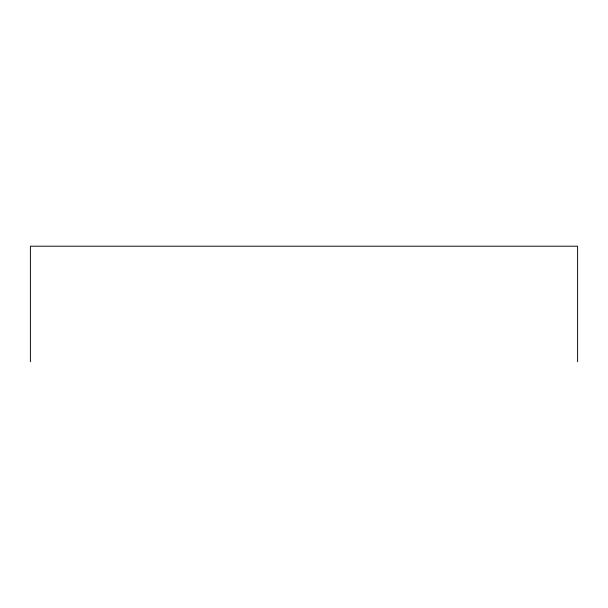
<?xml version="1.0" encoding="UTF-8"?>
<svg xmlns="http://www.w3.org/2000/svg" width="608" height="608" viewBox="0 0 608 608"><rect width="100%" height="100%" fill="white"/><g stroke="black" fill="none" stroke-linecap="round" stroke-linejoin="round"><path stroke-width="0.91" d="M577.6 361.798L577.6 246.202L30.4 246.202L30.4 361.798"/></g></svg>
